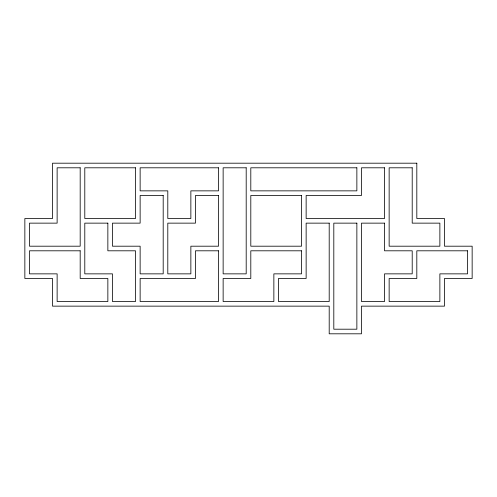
<?xml version="1.0" encoding="UTF-8"?>
<svg xmlns="http://www.w3.org/2000/svg" width="497" height="497" viewBox="0 0 497 497"><rect width="100%" height="100%" fill="white"/><g stroke="black" fill="none" stroke-linecap="round" stroke-linejoin="round"><path stroke-width="0.75" d="M416.815 163.19L52.52 163.19L52.52 218.525L24.85 218.525L24.85 278.475L52.52 278.475L52.52 306.14L329.2 306.14L329.2 333.81L361.481 333.81L361.481 306.14L444.48 306.14L444.48 278.475L472.15 278.475L472.15 246.195L444.48 246.195L444.48 218.525L416.815 218.525L416.815 163.19M80.185 167.8L57.13 167.8L57.13 223.141L29.46 223.141L29.46 246.195L80.185 246.195L80.185 167.8M135.519 167.8L84.794 167.8L84.794 218.525L135.519 218.525L135.519 167.8M218.525 167.8L140.135 167.8L140.135 190.86L167.8 190.86L167.8 218.525L190.86 218.525L190.86 190.86L218.525 190.86L218.525 167.8M246.195 167.8L223.141 167.8L223.141 273.859L246.195 273.859L246.195 167.8M356.865 167.8L250.805 167.8L250.805 190.86L356.865 190.86L356.865 167.8M384.535 167.8L361.481 167.8L361.481 195.47L306.14 195.47L306.14 218.525L384.535 218.525L384.535 167.8M412.206 167.8L389.145 167.8L389.145 246.195L439.87 246.195L439.87 223.141L412.206 223.141L412.206 167.8M163.19 195.47L140.135 195.47L140.135 223.141L112.465 223.141L112.465 246.195L140.135 246.195L140.135 273.859L163.19 273.859L163.19 195.47M218.525 195.47L195.47 195.47L195.47 223.141L167.8 223.141L167.8 273.859L190.86 273.859L190.86 246.195L218.525 246.195L218.525 195.47M301.53 195.47L250.805 195.47L250.805 246.195L301.53 246.195L301.53 195.47M107.855 223.141L84.794 223.141L84.794 273.859L112.465 273.859L112.465 301.53L135.519 301.53L135.519 250.805L107.855 250.805L107.855 223.141M329.2 223.141L306.14 223.141L306.14 278.475L278.475 278.475L278.475 301.53L329.2 301.53L329.2 223.141M356.865 223.141L333.81 223.141L333.81 329.2L356.865 329.2L356.865 223.141M384.535 223.141L361.481 223.141L361.481 301.53L384.535 301.53L384.535 273.859L412.206 273.859L412.206 250.805L384.535 250.805L384.535 223.141M80.185 250.805L29.46 250.805L29.46 273.859L57.13 273.859L57.13 301.53L107.855 301.53L107.855 278.475L80.185 278.475L80.185 250.805M218.525 250.805L195.47 250.805L195.47 278.475L140.135 278.475L140.135 301.53L218.525 301.53L218.525 250.805M301.53 250.805L250.805 250.805L250.805 278.475L223.141 278.475L223.141 301.53L273.859 301.53L273.859 273.859L301.53 273.859L301.53 250.805M467.54 250.805L416.815 250.805L416.815 278.475L389.145 278.475L389.145 301.53L439.87 301.53L439.87 273.859L467.54 273.859L467.54 250.805"/></g></svg>
